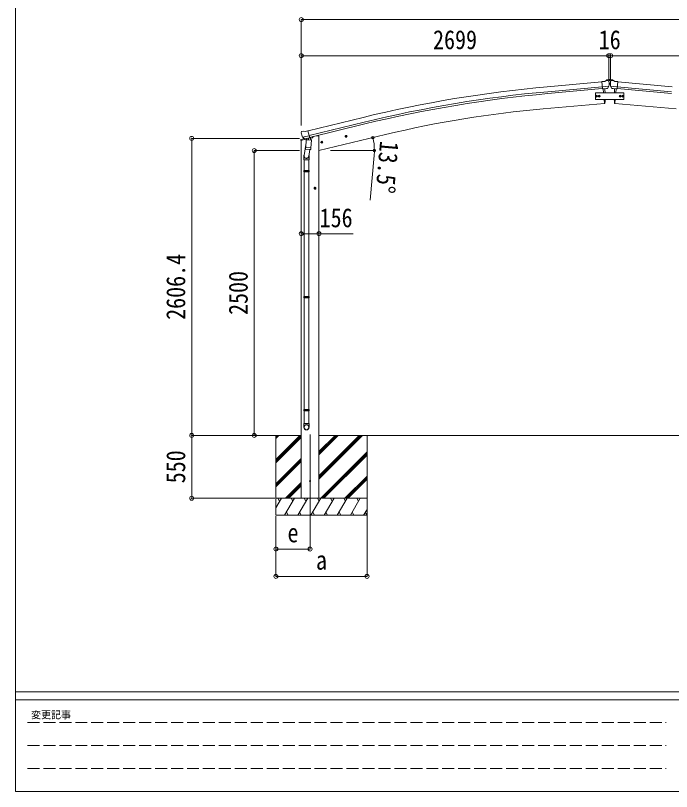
# Model space of a CAD drawing. Units: millimetres at full size. Extents: x -9783 to 33754, y -10064 to 6752.
# Drawn here: x -9783 to -4027, y -6828 to -21 of the extents above; entities that cross this region are included whole.
import ezdxf
from ezdxf.enums import TextEntityAlignment as Align

# ---------------------------------------------------------------- set-up
doc = ezdxf.new("R2010")
doc.units = ezdxf.units.MM
doc.header["$LTSCALE"] = 35
doc.header["$PDMODE"] = 32
doc.header["$PDSIZE"] = 35
doc.linetypes.add('DASHED3', pattern=[4, 3, -1])
for name, color, linetype, lineweight in [('0-0_0', 7, 'Continuous', 9), ('0-1_本体', 4, 'Continuous', 9), ('0-2_部品', 7, 'Continuous', 9), ('0-7_合掌部品', 3, 'Continuous', 9), ('0-8_PARTS2', 2, 'Continuous', 9), ('0-A_寸法', 6, 'Continuous', 9), ('F-0_240', 7, 'Continuous', 9)]:
    doc.layers.add(name, color=color, linetype=linetype, lineweight=lineweight)
doc.styles.add('ＭＳ ゴシック', font='')
doc.styles.get('ＭＳ ゴシック').set_extended_font_data('MS Gothic')

msp = doc.modelspace()

# ---------------------------------------------------------------- linework, layer by layer
at = {"layer": '0-0_0'}
for p, q in [((-7872.62, -3705.11), (-7276.29, -3705.11)), ((-7498.54, -3705.11), (-7498.54, -4405.11)), ((-7498.54, -3916.34), (-7287.31, -3705.11)), ((-7498.54, -3732.5), (-7471.16, -3705.11)), ((-7498.54, -3718.35), (-7485.3, -3705.11)), ((-7498.54, -3930.48), (-7276.29, -3708.24)), ((-7498.54, -3944.63), (-7276.29, -3722.38)), ((-7120.79, -4087.38), (-6738.52, -3705.11)), ((-7120.79, -4059.09), (-6766.81, -3705.11)), ((-7120.79, -4073.23), (-6752.67, -3705.11)), ((-7120.79, -3875.25), (-6950.66, -3705.11)), ((-7120.79, -3861.1), (-6964.8, -3705.11)), ((-7120.79, -3846.96), (-6978.94, -3705.11)), ((-7120.79, -3705.11), (-2017.54, -3705.11)), ((-6698.54, -3705.11), (-6698.54, -4405.11)), ((-7104.68, -4255.11), (-6698.54, -3848.98)), ((-7090.54, -4255.11), (-6698.54, -3863.12)), ((-7076.4, -4255.11), (-6698.54, -3877.26)), ((-7498.54, -4128.47), (-7276.29, -3906.23)), ((-7498.54, -4142.62), (-7276.29, -3920.37)), ((-7498.54, -4156.76), (-7276.29, -3934.51)), ((-6892.55, -4255.11), (-6698.54, -4061.11)), ((-6878.41, -4255.11), (-6698.54, -4075.25)), ((-7413.05, -4255.11), (-7276.29, -4118.36)), ((-7398.91, -4255.11), (-7276.29, -4132.5)), ((-7384.76, -4255.11), (-7276.29, -4146.64)), ((-6864.26, -4255.11), (-6698.54, -4089.39)), ((-6698.54, -4255.11), (-7498.54, -4255.11)), ((-7498.54, -4338.95), (-7450.14, -4255.11)), ((-7465.14, -4281.1), (-7480.14, -4255.11)), ((-7421.27, -4405.11), (-7334.67, -4255.11)), ((-7349.67, -4281.1), (-7364.67, -4255.11)), ((-7305.8, -4405.11), (-7219.2, -4255.11)), ((-7234.2, -4281.1), (-7249.2, -4255.11)), ((-7190.33, -4405.11), (-7103.73, -4255.11)), ((-7118.73, -4281.1), (-7133.73, -4255.11)), ((-7074.86, -4405.11), (-6988.26, -4255.11)), ((-7003.26, -4281.1), (-7018.26, -4255.11)), ((-6959.39, -4405.11), (-6872.79, -4255.11)), ((-6902.79, -4255.11), (-6887.79, -4281.1)), ((-6843.92, -4405.11), (-6757.32, -4255.11)), ((-6772.32, -4281.1), (-6787.32, -4255.11)), ((-6728.45, -4405.11), (-6698.54, -4353.3)), ((-7498.54, -4405.11), (-6698.54, -4405.11)), ((-7406.27, -4379.14), (-7391.27, -4405.11)), ((-7290.8, -4379.13), (-7275.8, -4405.11)), ((-7175.33, -4379.13), (-7160.33, -4405.11)), ((-7059.86, -4379.14), (-7044.86, -4405.11)), ((-6944.39, -4379.14), (-6929.39, -4405.11)), ((-6828.92, -4379.14), (-6813.92, -4405.11)), ((-6713.45, -4379.14), (-6698.45, -4405.11))]:
    msp.add_line(p, q, dxfattribs=at)
at = {"layer": '0-1_本体'}
for p, q in [((-4639.3, -602.71), (-5116.82, -645.91)), ((-4499.03, -602.71), (-4021.51, -645.91)), ((-4635.54, -645.71), (-5112.93, -688.9)), ((-4634.07, -662.48), (-5111.41, -705.67)), ((-4504.25, -662.48), (-4026.92, -705.67)), ((-4502.79, -645.71), (-4025.4, -688.9)), ((-5153.62, -839.54), (-4615.67, -792.47)), ((-3984.71, -839.54), (-4522.65, -792.47)), ((-7216.14, -1031.53), (-6733.27, -914.04)), ((-7206.07, -1073.49), (-6723.06, -956.02)), ((-7202.13, -1089.87), (-6719.08, -972.38)), ((-7120.66, -1205.11), (-6534.99, -1064.51)), ((-7120.66, -1075.11), (-7120.66, -4255.11)), ((-7276.16, -1114.82), (-7276.16, -4255.11)), ((-7145.16, -1534.61), (-7165.16, -1534.61)), ((-7155.16, -1527.11), (-7161.66, -1530.86)), ((-7161.66, -1530.86), (-7161.66, -1538.37)), ((-7161.66, -1538.37), (-7155.16, -1542.12)), ((-7155.16, -1544.61), (-7155.16, -1524.61)), ((-7148.66, -1530.86), (-7155.16, -1527.11))]:
    msp.add_line(p, q, dxfattribs=at)
at = {"layer": '0-1_本体', "color": 6}
msp.add_line((-7120.16, -1935.3), (-7276.16, -1935.3), dxfattribs=at)
at = {"layer": '0-1_本体'}
for points in [[(-7120.66, -1075.11), (-7140.66, -1075.11), (-7174.17, -1083.16)], [(-7155.16, -1542.12), (-7148.66, -1538.37), (-7148.66, -1530.86)]]:
    msp.add_lwpolyline(points, dxfattribs=at)
for radius in [8.5, 7.7, 6.5]:
    msp.add_circle((-7155.16, -1534.61), radius, dxfattribs=at)
for centre, radius, start, end in [((-4120.69, -11655.92), 11054.98, 95.16866, 103.66973), ((-4120.69, -11655.92), 11011.82, 95.16974, 103.66973), ((-4120.69, -11655.92), 10994.98, 95.16974, 103.66973), ((-4330.63, -10246.32), 9442.71, 95.00001, 103.5)]:
    msp.add_arc(centre, radius, start, end, dxfattribs=at)
at = {"layer": '0-2_部品'}
for p, q in [((-7277.72, -1048.66), (-7277.45, -1049.81)), ((-7273.51, -1040.09), (-7277.36, -1046.38)), ((-7270.41, -1037.84), (-7257.23, -1034.67)), ((-7263.67, -1088.97), (-7206.16, -1075.16)), ((-7242.67, -1037.35), (-7255.93, -1034.65)), ((-7242.67, -1037.35), (-7216.74, -1031.12)), ((-7174.3, -1084.64), (-7174.3, -1087.95)), ((-6892.06, -1082.86), (-6872.61, -1078.19)), ((-6887.5, -1075.08), (-6889.63, -1082.28)), ((-6880.2, -1073.33), (-6887.5, -1075.08)), ((-6880, -1090.25), (-6884.67, -1070.8)), ((-6875.03, -1078.77), (-6880.2, -1073.33)), ((-6877.17, -1085.97), (-6875.03, -1078.77)), ((-7278.85, -1117), (-7236.15, -1106.74)), ((-7278.85, -1110.11), (-7278.85, -1117)), ((-7250.35, -1100.9), (-7276.55, -1107.19)), ((-7246.82, -1103.88), (-7263.2, -1089.39)), ((-7235.23, -1153.4), (-7251.14, -1249.57)), ((-7244.11, -1104.45), (-7236.59, -1102.64)), ((-7243.27, -1104.34), (-7241.74, -1103.97)), ((-7241.74, -1103.97), (-7205.04, -1095.16)), ((-7239.91, -1104.2), (-7239.96, -1104.94)), ((-7239.2, -1105.98), (-7213.39, -1112.42)), ((-7232.28, -1111.33), (-7236.96, -1178.17)), ((-7186.6, -1114.53), (-7232.28, -1111.33)), ((-7230.51, -1108.15), (-7230.74, -1111.44)), ((-7210.99, -1096.99), (-7212.01, -1111.59)), ((-7205.04, -1095.16), (-7203.51, -1094.8)), ((-7201.96, -1092.69), (-7201.01, -1092.76)), ((-7201.01, -1092.76), (-7187.7, -1108.07)), ((-7197.02, -1097.35), (-7178.13, -1092.82)), ((-7191.27, -1181.36), (-7186.6, -1114.53)), ((-7187.7, -1108.07), (-7188.14, -1114.42)), ((-7105.98, -1134.22), (-7086.53, -1129.55)), ((-7101.42, -1126.44), (-7103.55, -1133.63)), ((-7094.12, -1124.69), (-7101.42, -1126.44)), ((-7093.92, -1141.61), (-7098.59, -1122.16)), ((-7088.96, -1130.13), (-7094.12, -1124.69)), ((-7091.09, -1137.33), (-7088.96, -1130.13)), ((-7237.82, -1190.63), (-7236.94, -1178.17)), ((-7237.42, -1191.99), (-7237.42, -1191.99)), ((-7191.27, -1181.36), (-7236.96, -1178.17)), ((-7235.97, -1192.77), (-7194.28, -1195.69)), ((-7199.7, -1195.31), (-7210.44, -1258.89)), ((-7191.28, -1181.36), (-7192.17, -1194.06)), ((-7253.29, -1286.73), (-7253.29, -1252.38)), ((-7207.29, -1286.73), (-7253.29, -1286.73)), ((-7251.29, -1286.73), (-7251.29, -1380.73)), ((-7209.29, -1286.73), (-7209.29, -1380.73)), ((-7207.29, -1252.08), (-7207.29, -1286.73)), ((-7253.29, -1382.73), (-7252.29, -1380.73)), ((-7207.29, -1382.73), (-7253.29, -1382.73)), ((-7207.29, -1390.73), (-7253.29, -1390.73)), ((-7208.29, -1380.73), (-7252.29, -1380.73)), ((-7208.29, -1392.73), (-7252.29, -1392.73)), ((-7251.29, -1392.73), (-7251.29, -2486.92)), ((-7209.29, -1392.73), (-7209.29, -2486.92)), ((-7207.29, -1382.73), (-7208.29, -1380.73)), ((-7207.29, -1390.73), (-7208.29, -1392.73)), ((-7207.29, -1382.73), (-7207.29, -1390.73)), ((-7144.79, -1536.8), (-7164.79, -1536.8)), ((-7154.79, -1529.29), (-7161.29, -1533.04)), ((-7161.29, -1533.04), (-7161.29, -1540.55)), ((-7161.29, -1540.55), (-7154.79, -1544.3)), ((-7154.79, -1546.8), (-7154.79, -1526.8)), ((-7148.29, -1533.04), (-7154.79, -1529.29)), ((-7253.29, -2488.92), (-7252.29, -2486.92)), ((-7207.29, -2488.92), (-7253.29, -2488.92)), ((-7207.29, -2496.92), (-7253.29, -2496.92)), ((-7208.29, -2486.92), (-7252.29, -2486.92)), ((-7208.29, -2498.92), (-7252.29, -2498.92)), ((-7251.29, -2498.92), (-7251.29, -3477.11)), ((-7209.29, -2498.92), (-7209.29, -3477.11)), ((-7207.29, -2488.92), (-7208.29, -2486.92)), ((-7207.29, -2496.92), (-7208.29, -2498.92)), ((-7207.29, -2488.92), (-7207.29, -2496.92)), ((-7253.29, -3479.11), (-7252.29, -3477.11)), ((-7207.29, -3479.11), (-7253.29, -3479.11)), ((-7207.29, -3487.11), (-7253.29, -3487.11)), ((-7208.29, -3477.11), (-7252.29, -3477.11)), ((-7208.29, -3489.11), (-7252.29, -3489.11)), ((-7251.29, -3489.11), (-7251.29, -3599.11)), ((-7209.29, -3489.11), (-7209.29, -3599.11)), ((-7207.29, -3479.11), (-7208.29, -3477.11)), ((-7207.29, -3487.11), (-7208.29, -3489.11)), ((-7207.29, -3479.11), (-7207.29, -3487.11)), ((-7253.29, -3633.25), (-7253.29, -3599.11)), ((-7207.29, -3599.11), (-7253.29, -3599.11)), ((-7207.29, -3633.25), (-7207.29, -3599.11))]:
    msp.add_line(p, q, dxfattribs=at)
for points in [[(-7263.94, -1088.39), (-7263.36, -1089.24), (-7263.2, -1089.39)], [(-7211.31, -1096.57), (-7201.58, -1094.24), (-7216.74, -1031.12)], [(-6889.63, -1082.28), (-6884.46, -1087.72), (-6877.17, -1085.97)], [(-7211.31, -1096.57), (-7211.54, -1096.72), (-7236.31, -1102.67), (-7236.59, -1102.64)], [(-7103.55, -1133.63), (-7098.39, -1139.08), (-7091.09, -1137.33)], [(-7253.29, -1382.73), (-7253.29, -1390.73), (-7252.29, -1392.73)], [(-7154.79, -1544.3), (-7148.29, -1540.55), (-7148.29, -1533.04)], [(-7253.29, -2488.92), (-7253.29, -2496.92), (-7252.29, -2498.92)], [(-7253.29, -3479.11), (-7253.29, -3487.11), (-7252.29, -3489.11)]]:
    msp.add_lwpolyline(points, dxfattribs=at)
for centre, radius in [((-6882.33, -1080.52), 8.5), ((-6882.33, -1080.52), 7.7), ((-6882.33, -1080.52), 6.5), ((-7096.25, -1131.88), 8.5), ((-7096.25, -1131.88), 7.7), ((-7096.25, -1131.88), 6.5), ((-7154.79, -1536.8), 8.5), ((-7154.79, -1536.8), 7.7), ((-7154.79, -1536.8), 6.5)]:
    msp.add_circle(centre, radius, dxfattribs=at)
at = {"layer": '0-2_部品', "color": 4}
msp.add_circle((-7198.41, -4105.11), 4.5, dxfattribs=at)
at = {"layer": '0-2_部品'}
for centre, radius, start, end in [((-7080.64, -1002.56), 202.4, 193.5, 205.09125), ((-7269.24, -1042.7), 5, 103.5, 148.5), ((-7256.53, -1037.59), 3, 78.5, 103.5), ((-7179.3, -1087.95), 5, 283.5, 0), ((-7275.85, -1110.11), 3, 103.5, 180), ((-7243.39, -1103.86), 0.5, 248.23754, 283.5), ((-7240.4, -1104.17), 0.5, 356, 103.5), ((-7238.96, -1105.01), 1, 176, 256), ((-7213.03, -1111.45), 1.03, 250.03897, 351.96569), ((-7210.39, -1097.07), 0.604, 100.59842, 172.20595), ((-7203.63, -1094.31), 0.5, 283.5, 318.76246), ((-7235.88, -1190.81), 1.95, 175.04017, 217.47766), ((-7235.83, -1190.78), 2, 217.40962, 266), ((-7194.14, -1193.69), 2, 266, 349.46843), ((-7223.29, -1252.38), 30, 177.45142, 180)]:
    msp.add_arc(centre, radius, start, end, dxfattribs=at)
for centre, major_axis, ratio, start_param, end_param in [((-7274.8, -1047.95), (-1.57, -2.57), 0.99628, 4.712389, 5.4996506), ((-7244.83, -1101.63), (-0.73, -2.92), 0.997631, 5.8041905, 6.6006116), ((-7244.77, -1101.4), (2.63, 3.16), 0.650902, 4.0958226, 4.1686332), ((-7244.81, -1101.52), (-0.73, -2.92), 0.997631, 0.3902369, 0.4789948), ((-7230.29, -1252.08), (23, 0), 0.996195, 2.5560258, 6.5663028), ((-7230.29, -1252.08), (21, 0), 0.996195, 2.9349147, 5.9512394), ((-7230.29, -3631.51), (-23, 0), 0.996195, 3.1415927, 6.2831853), ((-7230.29, -3633.25), (-23, 0), 0.996195, 3.1415927, 6.2831853), ((-7230.29, -3633.25), (0, -23.43), 0.981806, 4.712389, 7.8539816)]:
    msp.add_ellipse(centre, major_axis=major_axis, ratio=ratio, start_param=start_param, end_param=end_param, dxfattribs=at)
msp.add_ellipse((-7230.29, -3633.25), major_axis=(21, 0), ratio=0.996195, dxfattribs=at)
at = {"layer": '0-7_合掌部品'}
for p, q in [((-4612.5, -598.26), (-4639.07, -600.59)), ((-4633.41, -665.25), (-4639.07, -600.59)), ((-4612.5, -598.26), (-4600.78, -591.5)), ((-4585.88, -589.91), (-4599.54, -591.11)), ((-4572.93, -582.94), (-4597.07, -585.05)), ((-4576.74, -595.67), (-4582.23, -591.06)), ((-4575.68, -597.71), (-4575.56, -599.05)), ((-4572.93, -582.94), (-4564.93, -582.94)), ((-4567.67, -587.66), (-4566.83, -587.66)), ((-4564.93, -582.94), (-4540.79, -585.05)), ((-4562.18, -597.71), (-4562.3, -599.05)), ((-4561.12, -595.67), (-4555.64, -591.06)), ((-4551.98, -589.91), (-4538.32, -591.11)), ((-4537.43, -590.87), (-4540.79, -585.05)), ((-4537.43, -591.07), (-4537.43, -590.87)), ((-4525.36, -598.26), (-4537.08, -591.5)), ((-4525.36, -598.26), (-4498.8, -600.59)), ((-4504.45, -665.25), (-4498.8, -600.59)), ((-4576.2, -640.55), (-4635.12, -645.71)), ((-4623.45, -664.38), (-4633.41, -665.25)), ((-4626.43, -664.64), (-4623.43, -698.98)), ((-4626.43, -664.64), (-4623.43, -698.98)), ((-4589.84, -661.44), (-4597.55, -662.11)), ((-4587.45, -660.04), (-4576.52, -641.1)), ((-4574.95, -624.44), (-4562.91, -624.44)), ((-4567.67, -620.36), (-4566.83, -620.36)), ((-4561.66, -640.55), (-4502.74, -645.71)), ((-4550.41, -660.04), (-4561.34, -641.1)), ((-4548.02, -661.44), (-4540.32, -662.11)), ((-4511.43, -664.64), (-4514.43, -698.98)), ((-4511.43, -664.64), (-4514.43, -698.98)), ((-4514.41, -664.38), (-4504.45, -665.25)), ((-4618.18, -758.98), (-4615.27, -792.24)), ((-4618.18, -758.98), (-4615.27, -792.24)), ((-4615.27, -792.24), (-4613.21, -791.99)), ((-4522.59, -792.24), (-4524.65, -791.99)), ((-4519.68, -758.98), (-4522.59, -792.24)), ((-4519.68, -758.98), (-4522.59, -792.24))]:
    msp.add_line(p, q, dxfattribs=at)
for points in [[(-4600.43, -591.07), (-4600.43, -590.87), (-4597.07, -585.05)], [(-4570.19, -586.82), (-4571.03, -586.82), (-4571.03, -587.66), (-4570.19, -587.66)], [(-4568.51, -585.98), (-4568.51, -585.14), (-4569.35, -585.14), (-4569.35, -585.98)], [(-4569.35, -588.5), (-4569.35, -589.34), (-4568.51, -589.34), (-4568.51, -588.5)], [(-4566.83, -587.66), (-4566.83, -586.82), (-4567.67, -586.82)], [(-4623.45, -664.38), (-4623.17, -664.45), (-4597.8, -662.23), (-4597.55, -662.11)], [(-4576.13, -639.92), (-4576.42, -640.91), (-4576.52, -641.1)], [(-4570.19, -619.52), (-4571.03, -619.52), (-4571.03, -620.36), (-4570.19, -620.36)], [(-4568.51, -618.68), (-4568.51, -617.84), (-4569.35, -617.84), (-4569.35, -618.68)], [(-4569.35, -621.2), (-4569.35, -622.04), (-4568.51, -622.04), (-4568.51, -621.2)], [(-4566.83, -620.36), (-4566.83, -619.52), (-4567.67, -619.52)], [(-4561.73, -639.92), (-4561.44, -640.91), (-4561.34, -641.1)], [(-4514.41, -664.38), (-4514.69, -664.45), (-4540.06, -662.23), (-4540.32, -662.11)]]:
    msp.add_lwpolyline(points, dxfattribs=at)
for points in [[(-4443.96, -758.98), (-4443.96, -698.98), (-4693.96, -698.98), (-4693.96, -758.98)], [(-4691.96, -728.99), (-4688.21, -722.49), (-4680.71, -722.49), (-4676.95, -728.99), (-4680.71, -735.49), (-4688.21, -735.49)], [(-4668.46, -728.99), (-4664.71, -722.49), (-4657.21, -722.49), (-4653.45, -728.99), (-4657.21, -735.49), (-4664.71, -735.49)], [(-4469.45, -728.98), (-4473.21, -722.48), (-4480.71, -722.48), (-4484.46, -728.98), (-4480.71, -735.48), (-4473.21, -735.48)], [(-4445.95, -728.98), (-4449.71, -722.48), (-4457.21, -722.48), (-4460.96, -728.98), (-4457.21, -735.48), (-4449.71, -735.48)]]:
    msp.add_lwpolyline(points, close=True, dxfattribs=at)
for centre, radius in [((-4568.93, -587.24), 3.5), ((-4568.93, -619.94), 3.5), ((-4684.46, -728.99), 8.5), ((-4684.46, -728.99), 7.7), ((-4684.46, -728.99), 6.5), ((-4660.96, -728.99), 8.5), ((-4660.96, -728.99), 7.7), ((-4660.96, -728.99), 6.5), ((-4476.96, -728.98), 8.5), ((-4476.96, -728.98), 7.7), ((-4476.96, -728.98), 6.5), ((-4453.46, -728.98), 8.5), ((-4453.46, -728.98), 7.7), ((-4453.46, -728.98), 6.5)]:
    msp.add_circle(centre, radius, dxfattribs=at)
for centre, radius, start, end in [((-4599.28, -594.1), 3, 95, 120), ((-4585.44, -594.89), 5, 50.00648, 94.99352), ((-4777.19, -616.69), 202.4, 353.4085, 5), ((-4570.19, -585.98), 0.84, 270, 0), ((-4570.19, -588.5), 0.84, 0, 90), ((-4567.67, -585.98), 0.84, 180, 270), ((-4567.67, -588.5), 0.84, 90, 180), ((-4360.67, -616.69), 202.4, 175, 186.5915), ((-4552.42, -594.89), 5, 85.00648, 129.99352), ((-4538.58, -594.1), 3, 60, 85), ((-5509.04, -736.43), 900, 2.38465, 4.64986), ((-4570.19, -618.68), 0.84, 270, 0), ((-4570.19, -621.2), 0.84, 0, 90), ((-4567.67, -618.68), 0.84, 180, 270), ((-4567.67, -621.2), 0.84, 90, 180), ((-3628.82, -736.43), 900, 175.35014, 177.61535), ((-4613.58, -789.01), 3, 277, 356.63919), ((-5509.04, -736.43), 900, 356.63919, 358.5641), ((-3628.82, -736.43), 900, 181.4359, 183.36081), ((-4524.28, -789.01), 3, 183.36081, 263)]:
    msp.add_arc(centre, radius, start, end, dxfattribs=at)
for centre, major_axis, ratio, start_param, end_param in [((-4571.35, -593.66), (-15.35, 3.44), 0.101033, 5.9751426, 5.9753737), ((-4578.67, -597.96), (2.71, -1.31), 0.997474, 0.5366567, 1.3225652), ((-4559.19, -597.96), (-2.71, -1.31), 0.997474, 4.9606201, 5.7465286), ((-4566.51, -593.66), (15.35, 3.44), 0.101033, 0.3078116, 0.3080427), ((-4590.11, -658.44), (1.62, -2.54), 0.997631, 5.8041905, 5.8929484), ((-4590.18, -658.34), (-3.5, 2.17), 0.650902, 2.1145521, 2.1873627), ((-4590.05, -658.53), (1.62, -2.54), 0.997631, 5.965759, 6.7621801), ((-4547.81, -658.53), (-1.62, -2.54), 0.997631, 5.8041905, 6.6006116), ((-4547.68, -658.34), (3.5, 2.17), 0.650902, 4.0958226, 4.1686332), ((-4547.75, -658.44), (-1.62, -2.54), 0.997631, 0.3902369, 0.4789948)]:
    msp.add_ellipse(centre, major_axis=major_axis, ratio=ratio, start_param=start_param, end_param=end_param, dxfattribs=at)
at = {"layer": '0-8_PARTS2'}
msp.add_line((-7198.41, -3695.91), (-7198.41, -4455.11), dxfattribs=at)
at = {"layer": '0-A_寸法'}
for p, q in [((-7276.16, -56.76), (-7276.16, -373.38)), ((-7276.16, -56.76), (-1862.16, -56.76)), ((-7276.16, -373.38), (-7276.16, -985.6)), ((-7276.16, -373.38), (-4577.16, -373.38)), ((-4577.16, -373.38), (-4561.16, -373.38)), ((-4577.16, -373.38), (-4577.16, -580.12)), ((-4577.16, -373.38), (-4577.16, -580.12)), ((-4561.16, -373.38), (-4561.16, -580.12)), ((-4561.16, -373.38), (-4561.16, -580.12)), ((-4561.16, -373.38), (-1862.16, -373.38)), ((-8236.74, -1098.71), (-7291.65, -1098.71)), ((-8236.74, -3705.11), (-8236.74, -1098.71)), ((-7688.77, -1205.11), (-7291.65, -1205.11)), ((-7688.77, -3705.11), (-7688.77, -1205.11)), ((-7019.66, -1205.11), (-6632.81, -1205.11)), ((-6635.66, -1247.57), (-6670.03, -1640.07)), ((-7120.16, -1935.3), (-6820.16, -1935.3)), ((-8236.74, -3705.11), (-7508.62, -3705.11)), ((-8236.74, -4255.11), (-8236.74, -3705.11)), ((-8236.74, -4255.11), (-7508.62, -4255.11)), ((-7498.41, -4941.48), (-7498.41, -4412.53)), ((-7498.41, -4701.5), (-7498.41, -4412.53)), ((-7198.16, -4701.5), (-7198.16, -4412.53)), ((-6698.41, -4941.48), (-6698.41, -4380.32)), ((-7198.16, -4701.5), (-7498.41, -4701.5)), ((-7498.41, -4941.48), (-6698.41, -4941.48))]:
    msp.add_line(p, q, dxfattribs=at)
for centre in [(-6647.26, -1091.46), (-6633.81, -1205.11)]:
    msp.add_circle(centre, 10.62, dxfattribs=at)
for start, end in [(0, 13.5), (354.99678, 0)]:
    msp.add_arc((-7120.66, -1205.11), 486.86, start, end, dxfattribs=at)
for p in [(-7276.16, -56.76), (-7276.16, -373.38), (-4577.16, -373.38), (-4561.16, -373.38), (-8236.74, -1098.71), (-7688.77, -1205.11), (-7276.16, -1935.3), (-7120.16, -1935.3), (-8236.74, -3705.11), (-7688.77, -3705.11), (-8236.74, -4255.11), (-7498.41, -4701.5), (-7198.16, -4701.5), (-7498.41, -4941.48), (-6698.41, -4941.48)]:
    msp.add_point(p, dxfattribs=at)
at = {"layer": 'F-0_240', "color": 5}
for p, q in [((-9783.03, 6751.9), (-9783.03, -6828.1)), ((-9783.03, -5953.1), (9396.97, -5953.1)), ((-9783.03, -6023.1), (6285.75, -6023.1)), ((-9783.03, -6828.1), (9396.97, -6828.1))]:
    msp.add_line(p, q, dxfattribs=at)
at = {"layer": 'F-0_240', "color": 4, "linetype": 'DASHED3'}
for p, q in [((-9678.03, -6224.35), (-4074.25, -6224.35)), ((-9678.03, -6425.6), (-4074.25, -6425.6)), ((-9678.03, -6626.85), (-4074.25, -6626.85))]:
    msp.add_line(p, q, dxfattribs=at)

# ---------------------------------------------------------------- texts
at = {"layer": '0-A_寸法', "color": 7, "style": 'ＭＳ ゴシック', "width": 0.85}
for s, p in [('2699', (-6119.16, -366.38)), ('16', (-4665.41, -366.38)), ('156', (-7114.54, -1928.3)), ('e', (-7396.54, -4692)), ('a', (-7146.54, -4931.98))]:
    msp.add_text(s, height=166.8, dxfattribs=at).set_placement(p, align=Align.BOTTOM_LEFT)
for s, rotation, p in [('13.5°', 264.997, (-6633.21, -1113.53)), ('2606.4', 90, (-8243.74, -2690.66)), ('2500', 90, (-7695.77, -2647.61)), ('550', 90, (-8243.74, -4124.49))]:
    msp.add_text(s, height=166.8, rotation=rotation, dxfattribs=at).set_placement(p, align=Align.BOTTOM_LEFT)
at = {"layer": 'F-0_240', "style": 'ＭＳ ゴシック'}
msp.add_text('変更記事', height=64.15, dxfattribs=at).set_placement((-9646.27, -6206.85), align=Align.BOTTOM_LEFT)

doc.saveas('drawing.dxf')
